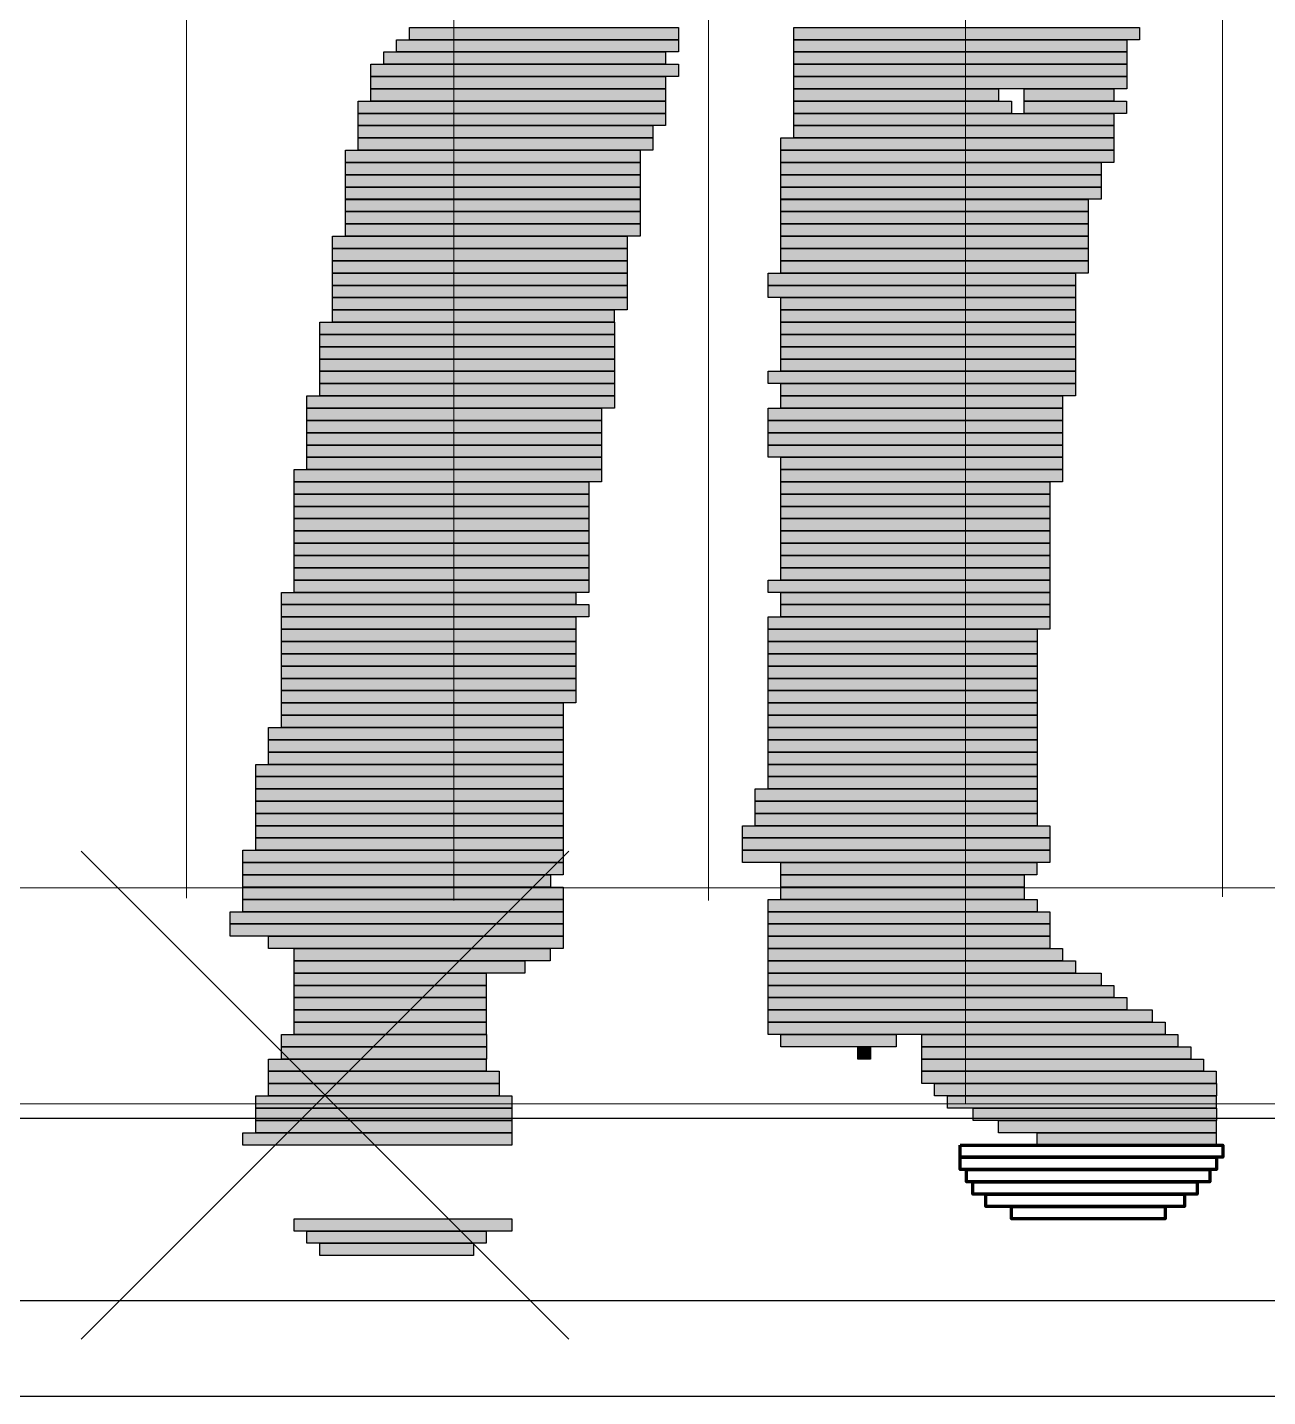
# Model space of a CAD drawing. Header units: millimetres. Extents: x 6 to 41668, y 1529 to 28527.
# Drawn here: x 17358 to 17979, y 14970 to 15655 of the extents above; entities that cross this region are included whole.
import ezdxf

# ---------------------------------------------------------------- set-up
doc = ezdxf.new("R2010")
doc.units = ezdxf.units.MM
doc.header["$LTSCALE"] = 50
for name, color, linetype in [('00_Wand_Bestand', 7, 'Continuous'), ('05_Linien_stark', 7, 'Continuous'), ('06_Linien_fein', 3, 'Continuous'), ('07_Bemassung', 6, 'Continuous')]:
    doc.layers.add(name, color=color, linetype=linetype)

msp = doc.modelspace()

# ---------------------------------------------------------------- hatches: boundary and pattern name
at = {"layer": '00_Wand_Bestand'}
for points in [[(17548.93, 15655.47), (17683.6, 15655.47), (17683.6, 15649.29), (17548.93, 15649.29)], [(17741.34, 15655.47), (17914.46, 15655.47), (17914.46, 15649.29), (17741.34, 15649.29)], [(17542.55, 15649.29), (17683.63, 15649.29), (17683.63, 15643.15), (17542.55, 15643.15)], [(17741.34, 15649.29), (17908.05, 15649.29), (17908.05, 15643.15), (17741.34, 15643.15)], [(17529.7, 15637.02), (17683.6, 15637.02), (17683.6, 15630.88), (17529.7, 15630.88)], [(17536.12, 15643.15), (17677.2, 15643.15), (17677.2, 15637.02), (17536.12, 15637.02)], [(17741.34, 15643.15), (17908.05, 15643.15), (17908.05, 15637.02), (17741.34, 15637.02)], [(17741.34, 15637.02), (17908.05, 15637.02), (17908.05, 15630.88), (17741.34, 15630.88)], [(17529.7, 15630.88), (17677.19, 15630.88), (17677.19, 15624.7), (17529.7, 15624.7)], [(17741.34, 15630.88), (17908.05, 15630.88), (17908.05, 15624.7), (17741.34, 15624.7)], [(17529.7, 15624.7), (17677.19, 15624.7), (17677.19, 15618.57), (17529.7, 15618.57)], [(17741.34, 15624.7), (17843.92, 15624.7), (17843.92, 15618.57), (17741.34, 15618.57)], [(17856.73, 15624.7), (17901.63, 15624.7), (17901.63, 15618.57), (17856.73, 15618.57)], [(17523.32, 15618.57), (17677.22, 15618.57), (17677.22, 15612.43), (17523.32, 15612.43)], [(17741.34, 15618.57), (17850.33, 15618.57), (17850.33, 15612.43), (17741.34, 15612.43)], [(17856.73, 15618.57), (17908.04, 15618.57), (17908.04, 15612.43), (17856.73, 15612.43)], [(17523.32, 15612.43), (17677.22, 15612.43), (17677.22, 15606.29), (17523.32, 15606.29)], [(17741.34, 15612.43), (17901.64, 15612.43), (17901.64, 15606.29), (17741.34, 15606.29)], [(17523.32, 15606.29), (17670.81, 15606.29), (17670.81, 15600.12), (17523.32, 15600.12)], [(17741.34, 15606.29), (17901.64, 15606.29), (17901.64, 15600.12), (17741.34, 15600.12)], [(17523.32, 15600.12), (17670.81, 15600.12), (17670.81, 15593.98), (17523.32, 15593.98)], [(17734.91, 15600.12), (17901.63, 15600.12), (17901.63, 15593.98), (17734.91, 15593.98)], [(17516.9, 15593.98), (17664.39, 15593.98), (17664.39, 15587.84), (17516.9, 15587.84)], [(17734.91, 15593.98), (17901.63, 15593.98), (17901.63, 15587.84), (17734.91, 15587.84)], [(17516.9, 15587.84), (17664.39, 15587.84), (17664.39, 15581.67), (17516.9, 15581.67)], [(17734.91, 15587.84), (17895.22, 15587.84), (17895.22, 15581.67), (17734.91, 15581.67)], [(17516.9, 15581.67), (17664.39, 15581.67), (17664.39, 15575.53), (17516.9, 15575.53)], [(17516.9, 15575.53), (17664.39, 15575.53), (17664.39, 15569.39), (17516.9, 15569.39)], [(17734.91, 15581.67), (17895.22, 15581.67), (17895.22, 15575.53), (17734.91, 15575.53)], [(17734.91, 15575.53), (17895.22, 15575.53), (17895.22, 15569.39), (17734.91, 15569.39)], [(17516.9, 15569.35), (17664.39, 15569.35), (17664.39, 15563.21), (17516.9, 15563.21)], [(17734.91, 15569.35), (17888.81, 15569.35), (17888.81, 15563.21), (17734.91, 15563.21)], [(17516.9, 15563.21), (17664.39, 15563.21), (17664.39, 15557.04), (17516.9, 15557.04)], [(17734.91, 15563.21), (17888.81, 15563.21), (17888.81, 15557.04), (17734.91, 15557.04)], [(17516.9, 15557.04), (17664.39, 15557.04), (17664.39, 15550.9), (17516.9, 15550.9)], [(17734.91, 15557.04), (17888.81, 15557.04), (17888.81, 15550.9), (17734.91, 15550.9)], [(17510.48, 15550.9), (17657.97, 15550.9), (17657.97, 15544.76), (17510.48, 15544.76)], [(17734.91, 15550.9), (17888.81, 15550.9), (17888.81, 15544.76), (17734.91, 15544.76)], [(17510.48, 15544.76), (17657.97, 15544.76), (17657.97, 15538.63), (17510.48, 15538.63)], [(17734.91, 15544.76), (17888.81, 15544.76), (17888.81, 15538.63), (17734.91, 15538.63)], [(17510.48, 15538.63), (17657.97, 15538.63), (17657.97, 15532.45), (17510.48, 15532.45)], [(17734.91, 15538.63), (17888.81, 15538.63), (17888.81, 15532.45), (17734.91, 15532.45)], [(17510.48, 15532.45), (17657.97, 15532.45), (17657.97, 15526.31), (17510.48, 15526.31)], [(17728.49, 15532.45), (17882.39, 15532.45), (17882.39, 15526.31), (17728.49, 15526.31)], [(17510.48, 15526.31), (17657.97, 15526.31), (17657.97, 15520.18), (17510.48, 15520.18)], [(17510.48, 15520.18), (17657.97, 15520.18), (17657.97, 15514), (17510.48, 15514)], [(17728.49, 15526.31), (17882.39, 15526.31), (17882.39, 15520.18), (17728.49, 15520.18)], [(17734.91, 15520.18), (17882.37, 15520.18), (17882.37, 15514), (17734.91, 15514)], [(17510.48, 15514), (17651.52, 15514), (17651.52, 15507.86), (17510.48, 15507.86)], [(17734.91, 15514), (17882.37, 15514), (17882.37, 15507.86), (17734.91, 15507.86)], [(17504.09, 15507.86), (17651.55, 15507.86), (17651.55, 15501.73), (17504.09, 15501.73)], [(17734.91, 15507.86), (17882.37, 15507.86), (17882.37, 15501.73), (17734.91, 15501.73)], [(17504.09, 15501.73), (17651.55, 15501.73), (17651.55, 15495.59), (17504.09, 15495.59)], [(17734.91, 15501.73), (17882.37, 15501.73), (17882.37, 15495.59), (17734.91, 15495.59)], [(17504.09, 15495.59), (17651.55, 15495.59), (17651.55, 15489.41), (17504.09, 15489.41)], [(17734.91, 15495.59), (17882.37, 15495.59), (17882.37, 15489.41), (17734.91, 15489.41)], [(17504.09, 15489.41), (17651.55, 15489.41), (17651.55, 15483.28), (17504.09, 15483.28)], [(17734.91, 15489.41), (17882.37, 15489.41), (17882.37, 15483.28), (17734.91, 15483.28)], [(17504.09, 15483.28), (17651.55, 15483.28), (17651.55, 15477.14), (17504.09, 15477.14)], [(17728.49, 15483.28), (17882.39, 15483.28), (17882.39, 15477.14), (17728.49, 15477.14)], [(17504.09, 15477.14), (17651.55, 15477.14), (17651.55, 15471), (17504.09, 15471)], [(17734.91, 15477.14), (17882.37, 15477.14), (17882.37, 15471), (17734.91, 15471)], [(17497.64, 15471), (17651.54, 15471), (17651.54, 15464.82), (17497.64, 15464.82)], [(17734.91, 15471), (17875.96, 15471), (17875.96, 15464.82), (17734.91, 15464.82)], [(17497.64, 15464.83), (17645.13, 15464.83), (17645.13, 15458.69), (17497.64, 15458.69)], [(17497.64, 15458.69), (17645.13, 15458.69), (17645.13, 15452.55), (17497.64, 15452.55)], [(17728.49, 15464.83), (17875.98, 15464.83), (17875.98, 15458.69), (17728.49, 15458.69)], [(17728.49, 15458.69), (17875.98, 15458.69), (17875.98, 15452.55), (17728.49, 15452.55)], [(17497.64, 15452.55), (17645.13, 15452.55), (17645.13, 15446.38), (17497.64, 15446.38)], [(17728.49, 15452.55), (17875.98, 15452.55), (17875.98, 15446.38), (17728.49, 15446.38)], [(17497.64, 15446.38), (17645.13, 15446.38), (17645.13, 15440.24), (17497.64, 15440.24)], [(17728.49, 15446.38), (17875.98, 15446.38), (17875.98, 15440.24), (17728.49, 15440.24)], [(17497.64, 15440.24), (17645.13, 15440.24), (17645.13, 15434.1), (17497.64, 15434.1)], [(17734.91, 15440.24), (17875.96, 15440.24), (17875.96, 15434.1), (17734.91, 15434.1)], [(17491.22, 15434.1), (17645.11, 15434.1), (17645.11, 15427.96), (17491.22, 15427.96)], [(17734.91, 15434.1), (17875.96, 15434.1), (17875.96, 15427.96), (17734.91, 15427.96)], [(17491.22, 15427.96), (17638.7, 15427.96), (17638.7, 15421.79), (17491.22, 15421.79)], [(17734.91, 15427.96), (17869.55, 15427.96), (17869.55, 15421.79), (17734.91, 15421.79)], [(17491.22, 15421.79), (17638.7, 15421.79), (17638.7, 15415.65), (17491.22, 15415.65)], [(17734.91, 15421.79), (17869.55, 15421.79), (17869.55, 15415.65), (17734.91, 15415.65)], [(17491.22, 15415.65), (17638.7, 15415.65), (17638.7, 15409.51), (17491.22, 15409.51)], [(17734.91, 15415.65), (17869.55, 15415.65), (17869.55, 15409.51), (17734.91, 15409.51)], [(17491.22, 15409.51), (17638.7, 15409.51), (17638.7, 15403.37), (17491.22, 15403.37)], [(17734.91, 15409.51), (17869.55, 15409.51), (17869.55, 15403.37), (17734.91, 15403.37)], [(17491.22, 15403.37), (17638.7, 15403.37), (17638.7, 15397.2), (17491.22, 15397.2)], [(17491.22, 15397.2), (17638.7, 15397.2), (17638.7, 15391.06), (17491.22, 15391.06)], [(17734.91, 15403.37), (17869.55, 15403.37), (17869.55, 15397.2), (17734.91, 15397.2)], [(17734.91, 15397.2), (17869.55, 15397.2), (17869.55, 15391.06), (17734.91, 15391.06)], [(17491.22, 15391.06), (17638.7, 15391.06), (17638.7, 15384.92), (17491.22, 15384.92)], [(17734.91, 15391.06), (17869.55, 15391.06), (17869.55, 15384.92), (17734.91, 15384.92)], [(17491.22, 15384.93), (17638.7, 15384.93), (17638.7, 15378.75), (17491.22, 15378.75)], [(17734.91, 15384.93), (17869.55, 15384.93), (17869.55, 15378.75), (17734.91, 15378.75)], [(17491.22, 15378.75), (17638.7, 15378.75), (17638.7, 15372.61), (17491.22, 15372.61)], [(17728.49, 15378.75), (17869.57, 15378.75), (17869.57, 15372.61), (17728.49, 15372.61)], [(17484.83, 15372.61), (17632.32, 15372.61), (17632.32, 15366.47), (17484.83, 15366.47)], [(17734.91, 15372.61), (17869.55, 15372.61), (17869.55, 15366.47), (17734.91, 15366.47)], [(17484.83, 15366.47), (17638.73, 15366.47), (17638.73, 15360.33), (17484.83, 15360.33)], [(17734.91, 15366.47), (17869.55, 15366.47), (17869.55, 15360.33), (17734.91, 15360.33)], [(17484.83, 15360.33), (17632.32, 15360.33), (17632.32, 15354.16), (17484.83, 15354.16)], [(17728.49, 15360.33), (17869.57, 15360.33), (17869.57, 15354.16), (17728.49, 15354.16)], [(17484.83, 15354.16), (17632.32, 15354.16), (17632.32, 15348.02), (17484.83, 15348.02)], [(17728.49, 15354.16), (17863.17, 15354.16), (17863.17, 15348.02), (17728.49, 15348.02)], [(17484.83, 15348.02), (17632.32, 15348.02), (17632.32, 15341.88), (17484.83, 15341.88)], [(17728.49, 15348.02), (17863.17, 15348.02), (17863.17, 15341.88), (17728.49, 15341.88)], [(17484.83, 15341.85), (17632.32, 15341.85), (17632.32, 15335.71), (17484.83, 15335.71)], [(17484.83, 15335.71), (17632.32, 15335.71), (17632.32, 15329.53), (17484.83, 15329.53)], [(17728.49, 15341.85), (17863.17, 15341.85), (17863.17, 15335.71), (17728.49, 15335.71)], [(17728.49, 15335.71), (17863.17, 15335.71), (17863.17, 15329.53), (17728.49, 15329.53)], [(17484.83, 15329.54), (17632.32, 15329.54), (17632.32, 15323.4), (17484.83, 15323.4)], [(17728.49, 15329.54), (17863.17, 15329.54), (17863.17, 15323.4), (17728.49, 15323.4)], [(17484.83, 15323.4), (17632.32, 15323.4), (17632.32, 15317.26), (17484.83, 15317.26)], [(17728.49, 15323.4), (17863.17, 15323.4), (17863.17, 15317.26), (17728.49, 15317.26)], [(17484.83, 15317.26), (17625.91, 15317.26), (17625.91, 15311.09), (17484.83, 15311.09)], [(17728.49, 15317.26), (17863.17, 15317.26), (17863.17, 15311.09), (17728.49, 15311.09)], [(17484.83, 15311.09), (17625.91, 15311.09), (17625.91, 15304.95), (17484.83, 15304.95)], [(17728.49, 15311.09), (17863.17, 15311.09), (17863.17, 15304.95), (17728.49, 15304.95)], [(17478.41, 15304.95), (17625.9, 15304.95), (17625.9, 15298.81), (17478.41, 15298.81)], [(17728.49, 15304.95), (17863.17, 15304.95), (17863.17, 15298.81), (17728.49, 15298.81)], [(17478.41, 15298.81), (17625.9, 15298.81), (17625.9, 15292.67), (17478.41, 15292.67)], [(17728.49, 15298.81), (17863.17, 15298.81), (17863.17, 15292.67), (17728.49, 15292.67)], [(17478.41, 15292.67), (17625.9, 15292.67), (17625.9, 15286.5), (17478.41, 15286.5)], [(17728.49, 15292.67), (17863.17, 15292.67), (17863.17, 15286.5), (17728.49, 15286.5)], [(17471.99, 15286.5), (17625.89, 15286.5), (17625.89, 15280.36), (17471.99, 15280.36)], [(17471.99, 15280.36), (17625.89, 15280.36), (17625.89, 15274.22), (17471.99, 15274.22)], [(17728.49, 15286.5), (17863.17, 15286.5), (17863.17, 15280.36), (17728.49, 15280.36)], [(17728.49, 15280.36), (17863.17, 15280.36), (17863.17, 15274.22), (17728.49, 15274.22)], [(17471.99, 15274.22), (17625.89, 15274.22), (17625.89, 15268.08), (17471.99, 15268.08)], [(17722.07, 15274.22), (17863.15, 15274.22), (17863.15, 15268.08), (17722.07, 15268.08)], [(17471.99, 15268.08), (17625.89, 15268.08), (17625.89, 15261.91), (17471.99, 15261.91)], [(17722.07, 15268.08), (17863.15, 15268.08), (17863.15, 15261.91), (17722.07, 15261.91)], [(17471.99, 15261.91), (17625.89, 15261.91), (17625.89, 15255.77), (17471.99, 15255.77)], [(17722.07, 15261.91), (17863.15, 15261.91), (17863.15, 15255.77), (17722.07, 15255.77)], [(17471.99, 15255.77), (17625.89, 15255.77), (17625.89, 15249.63), (17471.99, 15249.63)], [(17715.65, 15255.77), (17869.55, 15255.77), (17869.55, 15249.63), (17715.65, 15249.63)], [(17471.99, 15249.63), (17625.89, 15249.63), (17625.89, 15243.46), (17471.99, 15243.46)], [(17715.65, 15249.63), (17869.55, 15249.63), (17869.55, 15243.46), (17715.65, 15243.46)], [(17465.6, 15243.46), (17625.91, 15243.46), (17625.91, 15237.32), (17465.6, 15237.32)], [(17715.65, 15243.46), (17869.55, 15243.46), (17869.55, 15237.32), (17715.65, 15237.32)], [(17465.6, 15237.32), (17625.91, 15237.32), (17625.91, 15231.18), (17465.6, 15231.18)], [(17734.91, 15237.32), (17863.14, 15237.32), (17863.14, 15231.18), (17734.91, 15231.18)], [(17465.6, 15231.18), (17619.5, 15231.18), (17619.5, 15225.04), (17465.6, 15225.04)], [(17734.91, 15231.18), (17856.73, 15231.18), (17856.73, 15225.04), (17734.91, 15225.04)], [(17465.6, 15225.04), (17625.91, 15225.04), (17625.91, 15218.87), (17465.6, 15218.87)], [(17465.6, 15218.87), (17625.91, 15218.87), (17625.91, 15212.73), (17465.6, 15212.73)], [(17728.49, 15218.87), (17863.17, 15218.87), (17863.17, 15212.73), (17728.49, 15212.73)], [(17734.91, 15225.04), (17856.73, 15225.04), (17856.73, 15218.87), (17734.91, 15218.87)], [(17459.18, 15212.73), (17625.9, 15212.73), (17625.9, 15206.59), (17459.18, 15206.59)], [(17728.49, 15212.73), (17869.57, 15212.73), (17869.57, 15206.59), (17728.49, 15206.59)], [(17459.18, 15206.59), (17625.9, 15206.59), (17625.9, 15200.45), (17459.18, 15200.45)], [(17728.49, 15206.59), (17869.57, 15206.59), (17869.57, 15200.45), (17728.49, 15200.45)], [(17478.41, 15200.45), (17625.9, 15200.45), (17625.9, 15194.28), (17478.41, 15194.28)], [(17728.49, 15200.45), (17869.57, 15200.45), (17869.57, 15194.28), (17728.49, 15194.28)], [(17491.22, 15194.28), (17619.48, 15194.28), (17619.48, 15188.14), (17491.22, 15188.14)], [(17728.49, 15194.28), (17875.98, 15194.28), (17875.98, 15188.14), (17728.49, 15188.14)], [(17491.22, 15188.14), (17606.66, 15188.14), (17606.66, 15182), (17491.22, 15182)], [(17728.49, 15188.14), (17882.39, 15188.14), (17882.39, 15182), (17728.49, 15182)], [(17491.22, 15182), (17587.43, 15182), (17587.43, 15175.83), (17491.22, 15175.83)], [(17728.49, 15182), (17895.25, 15182), (17895.25, 15175.83), (17728.49, 15175.83)], [(17491.22, 15175.83), (17587.43, 15175.83), (17587.43, 15169.69), (17491.22, 15169.69)], [(17728.49, 15175.83), (17901.66, 15175.83), (17901.66, 15169.69), (17728.49, 15169.69)], [(17491.22, 15169.69), (17587.43, 15169.69), (17587.43, 15163.55), (17491.22, 15163.55)], [(17728.49, 15169.69), (17908.07, 15169.69), (17908.07, 15163.55), (17728.49, 15163.55)], [(17491.22, 15163.55), (17587.43, 15163.55), (17587.43, 15157.41), (17491.22, 15157.41)], [(17491.22, 15157.42), (17587.43, 15157.42), (17587.43, 15151.24), (17491.22, 15151.24)], [(17728.49, 15163.55), (17920.89, 15163.55), (17920.89, 15157.41), (17728.49, 15157.41)], [(17728.49, 15157.42), (17927.3, 15157.42), (17927.3, 15151.24), (17728.49, 15151.24)], [(17484.83, 15151.24), (17587.45, 15151.24), (17587.45, 15145.1), (17484.83, 15145.1)], [(17734.91, 15151.24), (17792.6, 15151.24), (17792.6, 15145.1), (17734.91, 15145.1)], [(17805.44, 15151.24), (17933.7, 15151.24), (17933.7, 15145.1), (17805.44, 15145.1)], [(17484.83, 15145.1), (17587.45, 15145.1), (17587.45, 15138.96), (17484.83, 15138.96)], [(17773.4, 15145.1), (17779.81, 15145.1), (17779.81, 15138.96), (17773.4, 15138.96)], [(17805.44, 15145.1), (17940.11, 15145.1), (17940.11, 15138.96), (17805.44, 15138.96)], [(17478.41, 15138.97), (17587.44, 15138.97), (17587.44, 15132.83), (17478.41, 15132.83)], [(17805.44, 15138.97), (17946.52, 15138.97), (17946.52, 15132.83), (17805.44, 15132.83)], [(17478.41, 15132.83), (17593.85, 15132.83), (17593.85, 15126.65), (17478.41, 15126.65)], [(17805.44, 15132.83), (17952.92, 15132.83), (17952.92, 15126.65), (17805.44, 15126.65)], [(17478.41, 15126.65), (17593.85, 15126.65), (17593.85, 15120.51), (17478.41, 15120.51)], [(17811.89, 15126.65), (17952.94, 15126.65), (17952.94, 15120.51), (17811.89, 15120.51)], [(17471.99, 15120.51), (17600.25, 15120.51), (17600.25, 15114.38), (17471.99, 15114.38)], [(17818.28, 15120.51), (17952.91, 15120.51), (17952.91, 15114.38), (17818.28, 15114.38)], [(17471.99, 15114.38), (17600.25, 15114.38), (17600.25, 15108.2), (17471.99, 15108.2)], [(17831.12, 15114.38), (17952.94, 15114.38), (17952.94, 15108.2), (17831.12, 15108.2)], [(17465.6, 15102.03), (17600.28, 15102.03), (17600.28, 15095.89), (17465.6, 15095.89)], [(17471.99, 15108.2), (17600.25, 15108.2), (17600.25, 15102.06), (17471.99, 15102.06)], [(17843.92, 15108.2), (17952.92, 15108.2), (17952.92, 15102.06), (17843.92, 15102.06)], [(17863.15, 15102.03), (17952.92, 15102.03), (17952.92, 15095.89), (17863.15, 15095.89)], [(17491.22, 15058.99), (17600.25, 15058.99), (17600.25, 15052.85), (17491.22, 15052.85)], [(17497.64, 15052.85), (17587.44, 15052.85), (17587.44, 15046.71), (17497.64, 15046.71)], [(17504.09, 15046.71), (17581.04, 15046.71), (17581.04, 15040.57), (17504.09, 15040.57)]]:
    msp.add_hatch(color=7, dxfattribs=at).paths.add_polyline_path(points)

# ---------------------------------------------------------------- linework, layer by layer
for points in [[(17548.93, 15655.47), (17683.6, 15655.47), (17683.6, 15649.29), (17548.93, 15649.29)], [(17741.34, 15655.47), (17914.46, 15655.47), (17914.46, 15649.29), (17741.34, 15649.29)], [(17542.55, 15649.29), (17683.63, 15649.29), (17683.63, 15643.15), (17542.55, 15643.15)], [(17741.34, 15649.29), (17908.05, 15649.29), (17908.05, 15643.15), (17741.34, 15643.15)], [(17529.7, 15637.02), (17683.6, 15637.02), (17683.6, 15630.88), (17529.7, 15630.88)], [(17536.12, 15643.15), (17677.2, 15643.15), (17677.2, 15637.02), (17536.12, 15637.02)], [(17741.34, 15643.15), (17908.05, 15643.15), (17908.05, 15637.02), (17741.34, 15637.02)], [(17741.34, 15637.02), (17908.05, 15637.02), (17908.05, 15630.88), (17741.34, 15630.88)], [(17529.7, 15630.88), (17677.19, 15630.88), (17677.19, 15624.7), (17529.7, 15624.7)], [(17741.34, 15630.88), (17908.05, 15630.88), (17908.05, 15624.7), (17741.34, 15624.7)], [(17529.7, 15624.7), (17677.19, 15624.7), (17677.19, 15618.57), (17529.7, 15618.57)], [(17741.34, 15624.7), (17843.92, 15624.7), (17843.92, 15618.57), (17741.34, 15618.57)], [(17856.73, 15624.7), (17901.63, 15624.7), (17901.63, 15618.57), (17856.73, 15618.57)], [(17523.32, 15618.57), (17677.22, 15618.57), (17677.22, 15612.43), (17523.32, 15612.43)], [(17741.34, 15618.57), (17850.33, 15618.57), (17850.33, 15612.43), (17741.34, 15612.43)], [(17856.73, 15618.57), (17908.04, 15618.57), (17908.04, 15612.43), (17856.73, 15612.43)], [(17523.32, 15612.43), (17677.22, 15612.43), (17677.22, 15606.29), (17523.32, 15606.29)], [(17741.34, 15612.43), (17901.64, 15612.43), (17901.64, 15606.29), (17741.34, 15606.29)], [(17523.32, 15606.29), (17670.81, 15606.29), (17670.81, 15600.12), (17523.32, 15600.12)], [(17741.34, 15606.29), (17901.64, 15606.29), (17901.64, 15600.12), (17741.34, 15600.12)], [(17523.32, 15600.12), (17670.81, 15600.12), (17670.81, 15593.98), (17523.32, 15593.98)], [(17734.91, 15600.12), (17901.63, 15600.12), (17901.63, 15593.98), (17734.91, 15593.98)], [(17516.9, 15593.98), (17664.39, 15593.98), (17664.39, 15587.84), (17516.9, 15587.84)], [(17734.91, 15593.98), (17901.63, 15593.98), (17901.63, 15587.84), (17734.91, 15587.84)], [(17516.9, 15587.84), (17664.39, 15587.84), (17664.39, 15581.67), (17516.9, 15581.67)], [(17734.91, 15587.84), (17895.22, 15587.84), (17895.22, 15581.67), (17734.91, 15581.67)], [(17516.9, 15581.67), (17664.39, 15581.67), (17664.39, 15575.53), (17516.9, 15575.53)], [(17516.9, 15575.53), (17664.39, 15575.53), (17664.39, 15569.39), (17516.9, 15569.39)], [(17734.91, 15581.67), (17895.22, 15581.67), (17895.22, 15575.53), (17734.91, 15575.53)], [(17734.91, 15575.53), (17895.22, 15575.53), (17895.22, 15569.39), (17734.91, 15569.39)], [(17516.9, 15569.35), (17664.39, 15569.35), (17664.39, 15563.21), (17516.9, 15563.21)], [(17734.91, 15569.35), (17888.81, 15569.35), (17888.81, 15563.21), (17734.91, 15563.21)], [(17516.9, 15563.21), (17664.39, 15563.21), (17664.39, 15557.04), (17516.9, 15557.04)], [(17734.91, 15563.21), (17888.81, 15563.21), (17888.81, 15557.04), (17734.91, 15557.04)], [(17516.9, 15557.04), (17664.39, 15557.04), (17664.39, 15550.9), (17516.9, 15550.9)], [(17734.91, 15557.04), (17888.81, 15557.04), (17888.81, 15550.9), (17734.91, 15550.9)], [(17510.48, 15550.9), (17657.97, 15550.9), (17657.97, 15544.76), (17510.48, 15544.76)], [(17734.91, 15550.9), (17888.81, 15550.9), (17888.81, 15544.76), (17734.91, 15544.76)], [(17510.48, 15544.76), (17657.97, 15544.76), (17657.97, 15538.63), (17510.48, 15538.63)], [(17734.91, 15544.76), (17888.81, 15544.76), (17888.81, 15538.63), (17734.91, 15538.63)], [(17510.48, 15538.63), (17657.97, 15538.63), (17657.97, 15532.45), (17510.48, 15532.45)], [(17734.91, 15538.63), (17888.81, 15538.63), (17888.81, 15532.45), (17734.91, 15532.45)], [(17510.48, 15532.45), (17657.97, 15532.45), (17657.97, 15526.31), (17510.48, 15526.31)], [(17728.49, 15532.45), (17882.39, 15532.45), (17882.39, 15526.31), (17728.49, 15526.31)], [(17510.48, 15526.31), (17657.97, 15526.31), (17657.97, 15520.18), (17510.48, 15520.18)], [(17510.48, 15520.18), (17657.97, 15520.18), (17657.97, 15514), (17510.48, 15514)], [(17728.49, 15526.31), (17882.39, 15526.31), (17882.39, 15520.18), (17728.49, 15520.18)], [(17734.91, 15520.18), (17882.37, 15520.18), (17882.37, 15514), (17734.91, 15514)], [(17510.48, 15514), (17651.52, 15514), (17651.52, 15507.86), (17510.48, 15507.86)], [(17734.91, 15514), (17882.37, 15514), (17882.37, 15507.86), (17734.91, 15507.86)], [(17504.09, 15507.86), (17651.55, 15507.86), (17651.55, 15501.73), (17504.09, 15501.73)], [(17734.91, 15507.86), (17882.37, 15507.86), (17882.37, 15501.73), (17734.91, 15501.73)], [(17504.09, 15501.73), (17651.55, 15501.73), (17651.55, 15495.59), (17504.09, 15495.59)], [(17734.91, 15501.73), (17882.37, 15501.73), (17882.37, 15495.59), (17734.91, 15495.59)], [(17504.09, 15495.59), (17651.55, 15495.59), (17651.55, 15489.41), (17504.09, 15489.41)], [(17734.91, 15495.59), (17882.37, 15495.59), (17882.37, 15489.41), (17734.91, 15489.41)], [(17504.09, 15489.41), (17651.55, 15489.41), (17651.55, 15483.28), (17504.09, 15483.28)], [(17734.91, 15489.41), (17882.37, 15489.41), (17882.37, 15483.28), (17734.91, 15483.28)], [(17504.09, 15483.28), (17651.55, 15483.28), (17651.55, 15477.14), (17504.09, 15477.14)], [(17728.49, 15483.28), (17882.39, 15483.28), (17882.39, 15477.14), (17728.49, 15477.14)], [(17504.09, 15477.14), (17651.55, 15477.14), (17651.55, 15471), (17504.09, 15471)], [(17734.91, 15477.14), (17882.37, 15477.14), (17882.37, 15471), (17734.91, 15471)], [(17497.64, 15471), (17651.54, 15471), (17651.54, 15464.82), (17497.64, 15464.82)], [(17734.91, 15471), (17875.96, 15471), (17875.96, 15464.82), (17734.91, 15464.82)], [(17497.64, 15464.83), (17645.13, 15464.83), (17645.13, 15458.69), (17497.64, 15458.69)], [(17497.64, 15458.69), (17645.13, 15458.69), (17645.13, 15452.55), (17497.64, 15452.55)], [(17728.49, 15464.83), (17875.98, 15464.83), (17875.98, 15458.69), (17728.49, 15458.69)], [(17728.49, 15458.69), (17875.98, 15458.69), (17875.98, 15452.55), (17728.49, 15452.55)], [(17497.64, 15452.55), (17645.13, 15452.55), (17645.13, 15446.38), (17497.64, 15446.38)], [(17728.49, 15452.55), (17875.98, 15452.55), (17875.98, 15446.38), (17728.49, 15446.38)], [(17497.64, 15446.38), (17645.13, 15446.38), (17645.13, 15440.24), (17497.64, 15440.24)], [(17728.49, 15446.38), (17875.98, 15446.38), (17875.98, 15440.24), (17728.49, 15440.24)], [(17497.64, 15440.24), (17645.13, 15440.24), (17645.13, 15434.1), (17497.64, 15434.1)], [(17734.91, 15440.24), (17875.96, 15440.24), (17875.96, 15434.1), (17734.91, 15434.1)], [(17491.22, 15434.1), (17645.11, 15434.1), (17645.11, 15427.96), (17491.22, 15427.96)], [(17734.91, 15434.1), (17875.96, 15434.1), (17875.96, 15427.96), (17734.91, 15427.96)], [(17491.22, 15427.96), (17638.7, 15427.96), (17638.7, 15421.79), (17491.22, 15421.79)], [(17734.91, 15427.96), (17869.55, 15427.96), (17869.55, 15421.79), (17734.91, 15421.79)], [(17491.22, 15421.79), (17638.7, 15421.79), (17638.7, 15415.65), (17491.22, 15415.65)], [(17734.91, 15421.79), (17869.55, 15421.79), (17869.55, 15415.65), (17734.91, 15415.65)], [(17491.22, 15415.65), (17638.7, 15415.65), (17638.7, 15409.51), (17491.22, 15409.51)], [(17734.91, 15415.65), (17869.55, 15415.65), (17869.55, 15409.51), (17734.91, 15409.51)], [(17491.22, 15409.51), (17638.7, 15409.51), (17638.7, 15403.37), (17491.22, 15403.37)], [(17734.91, 15409.51), (17869.55, 15409.51), (17869.55, 15403.37), (17734.91, 15403.37)], [(17491.22, 15403.37), (17638.7, 15403.37), (17638.7, 15397.2), (17491.22, 15397.2)], [(17491.22, 15397.2), (17638.7, 15397.2), (17638.7, 15391.06), (17491.22, 15391.06)], [(17734.91, 15403.37), (17869.55, 15403.37), (17869.55, 15397.2), (17734.91, 15397.2)], [(17734.91, 15397.2), (17869.55, 15397.2), (17869.55, 15391.06), (17734.91, 15391.06)], [(17491.22, 15391.06), (17638.7, 15391.06), (17638.7, 15384.92), (17491.22, 15384.92)], [(17734.91, 15391.06), (17869.55, 15391.06), (17869.55, 15384.92), (17734.91, 15384.92)], [(17491.22, 15384.93), (17638.7, 15384.93), (17638.7, 15378.75), (17491.22, 15378.75)], [(17734.91, 15384.93), (17869.55, 15384.93), (17869.55, 15378.75), (17734.91, 15378.75)], [(17491.22, 15378.75), (17638.7, 15378.75), (17638.7, 15372.61), (17491.22, 15372.61)], [(17728.49, 15378.75), (17869.57, 15378.75), (17869.57, 15372.61), (17728.49, 15372.61)], [(17484.83, 15372.61), (17632.32, 15372.61), (17632.32, 15366.47), (17484.83, 15366.47)], [(17734.91, 15372.61), (17869.55, 15372.61), (17869.55, 15366.47), (17734.91, 15366.47)], [(17484.83, 15366.47), (17638.73, 15366.47), (17638.73, 15360.33), (17484.83, 15360.33)], [(17734.91, 15366.47), (17869.55, 15366.47), (17869.55, 15360.33), (17734.91, 15360.33)], [(17484.83, 15360.33), (17632.32, 15360.33), (17632.32, 15354.16), (17484.83, 15354.16)], [(17728.49, 15360.33), (17869.57, 15360.33), (17869.57, 15354.16), (17728.49, 15354.16)], [(17484.83, 15354.16), (17632.32, 15354.16), (17632.32, 15348.02), (17484.83, 15348.02)], [(17728.49, 15354.16), (17863.17, 15354.16), (17863.17, 15348.02), (17728.49, 15348.02)], [(17484.83, 15348.02), (17632.32, 15348.02), (17632.32, 15341.88), (17484.83, 15341.88)], [(17728.49, 15348.02), (17863.17, 15348.02), (17863.17, 15341.88), (17728.49, 15341.88)], [(17484.83, 15341.85), (17632.32, 15341.85), (17632.32, 15335.71), (17484.83, 15335.71)], [(17484.83, 15335.71), (17632.32, 15335.71), (17632.32, 15329.53), (17484.83, 15329.53)], [(17728.49, 15341.85), (17863.17, 15341.85), (17863.17, 15335.71), (17728.49, 15335.71)], [(17728.49, 15335.71), (17863.17, 15335.71), (17863.17, 15329.53), (17728.49, 15329.53)], [(17484.83, 15329.54), (17632.32, 15329.54), (17632.32, 15323.4), (17484.83, 15323.4)], [(17728.49, 15329.54), (17863.17, 15329.54), (17863.17, 15323.4), (17728.49, 15323.4)], [(17484.83, 15323.4), (17632.32, 15323.4), (17632.32, 15317.26), (17484.83, 15317.26)], [(17728.49, 15323.4), (17863.17, 15323.4), (17863.17, 15317.26), (17728.49, 15317.26)], [(17484.83, 15317.26), (17625.91, 15317.26), (17625.91, 15311.09), (17484.83, 15311.09)], [(17728.49, 15317.26), (17863.17, 15317.26), (17863.17, 15311.09), (17728.49, 15311.09)], [(17484.83, 15311.09), (17625.91, 15311.09), (17625.91, 15304.95), (17484.83, 15304.95)], [(17728.49, 15311.09), (17863.17, 15311.09), (17863.17, 15304.95), (17728.49, 15304.95)], [(17478.41, 15304.95), (17625.9, 15304.95), (17625.9, 15298.81), (17478.41, 15298.81)], [(17728.49, 15304.95), (17863.17, 15304.95), (17863.17, 15298.81), (17728.49, 15298.81)], [(17478.41, 15298.81), (17625.9, 15298.81), (17625.9, 15292.67), (17478.41, 15292.67)], [(17728.49, 15298.81), (17863.17, 15298.81), (17863.17, 15292.67), (17728.49, 15292.67)], [(17478.41, 15292.67), (17625.9, 15292.67), (17625.9, 15286.5), (17478.41, 15286.5)], [(17728.49, 15292.67), (17863.17, 15292.67), (17863.17, 15286.5), (17728.49, 15286.5)], [(17471.99, 15286.5), (17625.89, 15286.5), (17625.89, 15280.36), (17471.99, 15280.36)], [(17471.99, 15280.36), (17625.89, 15280.36), (17625.89, 15274.22), (17471.99, 15274.22)], [(17728.49, 15286.5), (17863.17, 15286.5), (17863.17, 15280.36), (17728.49, 15280.36)], [(17728.49, 15280.36), (17863.17, 15280.36), (17863.17, 15274.22), (17728.49, 15274.22)], [(17471.99, 15274.22), (17625.89, 15274.22), (17625.89, 15268.08), (17471.99, 15268.08)], [(17722.07, 15274.22), (17863.15, 15274.22), (17863.15, 15268.08), (17722.07, 15268.08)], [(17471.99, 15268.08), (17625.89, 15268.08), (17625.89, 15261.91), (17471.99, 15261.91)], [(17722.07, 15268.08), (17863.15, 15268.08), (17863.15, 15261.91), (17722.07, 15261.91)], [(17471.99, 15261.91), (17625.89, 15261.91), (17625.89, 15255.77), (17471.99, 15255.77)], [(17722.07, 15261.91), (17863.15, 15261.91), (17863.15, 15255.77), (17722.07, 15255.77)], [(17471.99, 15255.77), (17625.89, 15255.77), (17625.89, 15249.63), (17471.99, 15249.63)], [(17715.65, 15255.77), (17869.55, 15255.77), (17869.55, 15249.63), (17715.65, 15249.63)], [(17471.99, 15249.63), (17625.89, 15249.63), (17625.89, 15243.46), (17471.99, 15243.46)], [(17715.65, 15249.63), (17869.55, 15249.63), (17869.55, 15243.46), (17715.65, 15243.46)], [(17465.6, 15243.46), (17625.91, 15243.46), (17625.91, 15237.32), (17465.6, 15237.32)], [(17715.65, 15243.46), (17869.55, 15243.46), (17869.55, 15237.32), (17715.65, 15237.32)], [(17465.6, 15237.32), (17625.91, 15237.32), (17625.91, 15231.18), (17465.6, 15231.18)], [(17734.91, 15237.32), (17863.14, 15237.32), (17863.14, 15231.18), (17734.91, 15231.18)], [(17465.6, 15231.18), (17619.5, 15231.18), (17619.5, 15225.04), (17465.6, 15225.04)], [(17734.91, 15231.18), (17856.73, 15231.18), (17856.73, 15225.04), (17734.91, 15225.04)], [(17465.6, 15225.04), (17625.91, 15225.04), (17625.91, 15218.87), (17465.6, 15218.87)], [(17465.6, 15218.87), (17625.91, 15218.87), (17625.91, 15212.73), (17465.6, 15212.73)], [(17728.49, 15218.87), (17863.17, 15218.87), (17863.17, 15212.73), (17728.49, 15212.73)], [(17734.91, 15225.04), (17856.73, 15225.04), (17856.73, 15218.87), (17734.91, 15218.87)], [(17459.18, 15212.73), (17625.9, 15212.73), (17625.9, 15206.59), (17459.18, 15206.59)], [(17728.49, 15212.73), (17869.57, 15212.73), (17869.57, 15206.59), (17728.49, 15206.59)], [(17459.18, 15206.59), (17625.9, 15206.59), (17625.9, 15200.45), (17459.18, 15200.45)], [(17728.49, 15206.59), (17869.57, 15206.59), (17869.57, 15200.45), (17728.49, 15200.45)], [(17478.41, 15200.45), (17625.9, 15200.45), (17625.9, 15194.28), (17478.41, 15194.28)], [(17728.49, 15200.45), (17869.57, 15200.45), (17869.57, 15194.28), (17728.49, 15194.28)], [(17491.22, 15194.28), (17619.48, 15194.28), (17619.48, 15188.14), (17491.22, 15188.14)], [(17728.49, 15194.28), (17875.98, 15194.28), (17875.98, 15188.14), (17728.49, 15188.14)], [(17491.22, 15188.14), (17606.66, 15188.14), (17606.66, 15182), (17491.22, 15182)], [(17728.49, 15188.14), (17882.39, 15188.14), (17882.39, 15182), (17728.49, 15182)], [(17491.22, 15182), (17587.43, 15182), (17587.43, 15175.83), (17491.22, 15175.83)], [(17728.49, 15182), (17895.25, 15182), (17895.25, 15175.83), (17728.49, 15175.83)], [(17491.22, 15175.83), (17587.43, 15175.83), (17587.43, 15169.69), (17491.22, 15169.69)], [(17728.49, 15175.83), (17901.66, 15175.83), (17901.66, 15169.69), (17728.49, 15169.69)], [(17491.22, 15169.69), (17587.43, 15169.69), (17587.43, 15163.55), (17491.22, 15163.55)], [(17728.49, 15169.69), (17908.07, 15169.69), (17908.07, 15163.55), (17728.49, 15163.55)], [(17491.22, 15163.55), (17587.43, 15163.55), (17587.43, 15157.41), (17491.22, 15157.41)], [(17491.22, 15157.42), (17587.43, 15157.42), (17587.43, 15151.24), (17491.22, 15151.24)], [(17728.49, 15163.55), (17920.89, 15163.55), (17920.89, 15157.41), (17728.49, 15157.41)], [(17728.49, 15157.42), (17927.3, 15157.42), (17927.3, 15151.24), (17728.49, 15151.24)], [(17484.83, 15151.24), (17587.45, 15151.24), (17587.45, 15145.1), (17484.83, 15145.1)], [(17734.91, 15151.24), (17792.6, 15151.24), (17792.6, 15145.1), (17734.91, 15145.1)], [(17805.44, 15151.24), (17933.7, 15151.24), (17933.7, 15145.1), (17805.44, 15145.1)], [(17484.83, 15145.1), (17587.45, 15145.1), (17587.45, 15138.96), (17484.83, 15138.96)], [(17773.4, 15145.1), (17779.81, 15145.1), (17779.81, 15138.96), (17773.4, 15138.96)], [(17805.44, 15145.1), (17940.11, 15145.1), (17940.11, 15138.96), (17805.44, 15138.96)], [(17478.41, 15138.97), (17587.44, 15138.97), (17587.44, 15132.83), (17478.41, 15132.83)], [(17805.44, 15138.97), (17946.52, 15138.97), (17946.52, 15132.83), (17805.44, 15132.83)], [(17478.41, 15132.83), (17593.85, 15132.83), (17593.85, 15126.65), (17478.41, 15126.65)], [(17805.44, 15132.83), (17952.92, 15132.83), (17952.92, 15126.65), (17805.44, 15126.65)], [(17478.41, 15126.65), (17593.85, 15126.65), (17593.85, 15120.51), (17478.41, 15120.51)], [(17811.89, 15126.65), (17952.94, 15126.65), (17952.94, 15120.51), (17811.89, 15120.51)], [(17471.99, 15120.51), (17600.25, 15120.51), (17600.25, 15114.38), (17471.99, 15114.38)], [(17818.28, 15120.51), (17952.91, 15120.51), (17952.91, 15114.38), (17818.28, 15114.38)], [(17471.99, 15114.38), (17600.25, 15114.38), (17600.25, 15108.2), (17471.99, 15108.2)], [(17831.12, 15114.38), (17952.94, 15114.38), (17952.94, 15108.2), (17831.12, 15108.2)], [(17465.6, 15102.03), (17600.28, 15102.03), (17600.28, 15095.89), (17465.6, 15095.89)], [(17471.99, 15108.2), (17600.25, 15108.2), (17600.25, 15102.06), (17471.99, 15102.06)], [(17843.92, 15108.2), (17952.92, 15108.2), (17952.92, 15102.06), (17843.92, 15102.06)], [(17863.15, 15102.03), (17952.92, 15102.03), (17952.92, 15095.89), (17863.15, 15095.89)], [(17491.22, 15058.99), (17600.25, 15058.99), (17600.25, 15052.85), (17491.22, 15052.85)], [(17497.64, 15052.85), (17587.44, 15052.85), (17587.44, 15046.71), (17497.64, 15046.71)], [(17504.09, 15046.71), (17581.04, 15046.71), (17581.04, 15040.57), (17504.09, 15040.57)]]:
    msp.add_lwpolyline(points, close=True, dxfattribs=at)
at = {"layer": '05_Linien_stark', "lineweight": 15}
for p, q in [((17827.31, 16226.76), (17827.31, 15116.77)), ((17827.31, 16226.76), (17827.31, 15116.77)), ((17437.38, 16100.81), (17437.38, 15219.47)), ((17437.38, 16100.81), (17437.38, 15219.47)), ((17571.26, 16099.72), (17571.26, 15218.37)), ((17571.26, 16099.72), (17571.26, 15218.37)), ((17698.75, 16099.61), (17698.75, 15218.27)), ((17698.75, 16099.61), (17698.75, 15218.27)), ((17956.07, 16101.48), (17956.07, 15220.14)), ((17956.07, 16101.48), (17956.07, 15220.14)), ((16826.94, 15224.69), (18821.15, 15224.69)), ((16826.94, 15224.69), (18821.15, 15224.69))]:
    msp.add_line(p, q, dxfattribs=at)
at = {"layer": '05_Linien_stark', "lineweight": 25}
for points in [[(16832.44, 15109.29), (18819.99, 15109.29), (18819.99, 15017.86), (16832.44, 15017.86)], [(16832.44, 15109.29), (18819.99, 15109.29), (18819.99, 15017.86), (16832.44, 15017.86)], [(16832.33, 15018.01), (18819.99, 15018.01), (18819.99, 14969.95), (16832.33, 14969.95)], [(16832.33, 15018.01), (18819.99, 15018.01), (18819.99, 14969.95), (16832.33, 14969.95)]]:
    msp.add_lwpolyline(points, close=True, dxfattribs=at)
at = {"layer": '05_Linien_stark', "lineweight": 211}
for points in [[(17824.7, 15095.89), (17956.16, 15095.89), (17956.16, 15089.75), (17824.7, 15089.75)], [(17824.7, 15089.75), (17952.96, 15089.75), (17952.96, 15083.58), (17824.7, 15083.58)], [(17827.89, 15083.58), (17949.74, 15083.58), (17949.74, 15077.44), (17827.89, 15077.44)], [(17831.08, 15077.44), (17943.32, 15077.44), (17943.32, 15071.3), (17831.08, 15071.3)], [(17837.52, 15071.3), (17936.92, 15071.3), (17936.92, 15065.16), (17837.52, 15065.16)], [(17850.34, 15065.16), (17927.29, 15065.16), (17927.29, 15058.99), (17850.34, 15058.99)]]:
    msp.add_lwpolyline(points, close=True, dxfattribs=at)
at = {"layer": '06_Linien_fein', "lineweight": 9}
for p, q in [((17628.8, 14998.77), (17384.57, 15243.03)), ((17628.8, 15243.03), (17384.57, 14998.77))]:
    msp.add_line(p, q, dxfattribs=at)
at = {"layer": '07_Bemassung', "lineweight": 9}
msp.add_line((18814.03, 15116.46), (12285.59, 15116.46), dxfattribs=at)

doc.saveas('drawing.dxf')
